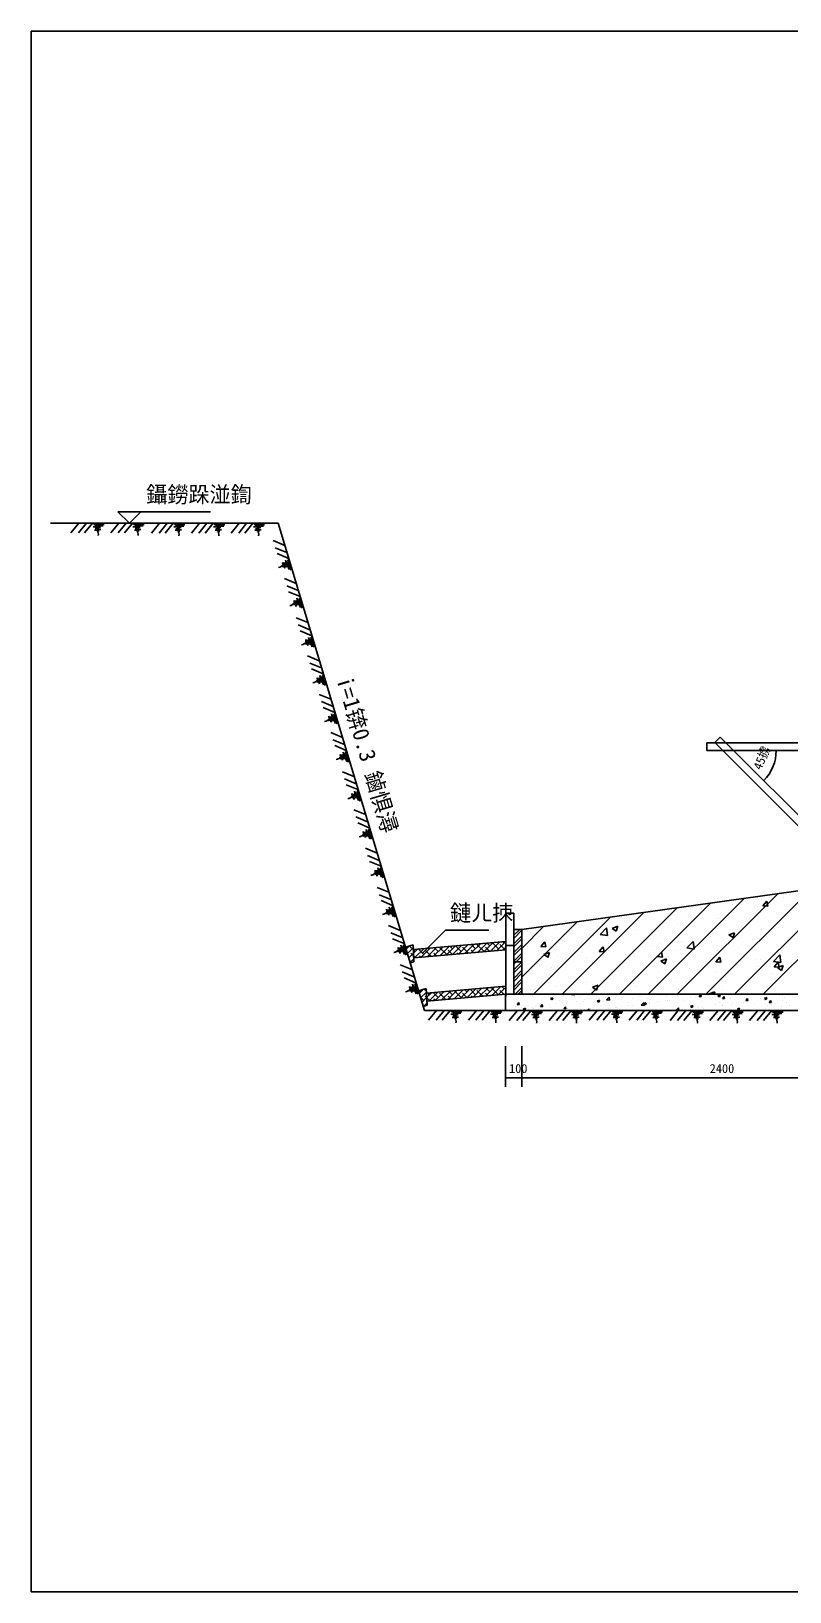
# Model space of a CAD drawing. Header units: metres. Extents: x 0 to 440, y 0 to 311.
# Drawn here: x 0 to 151.2, y 0 to 311.2 of the extents above; entities that cross this region are included whole.
import ezdxf

# ---------------------------------------------------------------- set-up
doc = ezdxf.new("R2010")
doc.units = ezdxf.units.M
doc.layers.add(' ', color=7, linetype='Continuous')

msp = doc.modelspace()

# ---------------------------------------------------------------- linework, layer by layer
at = {"layer": ' '}
for p, q in [((17.29, 215.4), (35.76, 215.4)), ((17.29, 215.4), (19.58, 213.11)), ((21.88, 215.4), (19.58, 213.11)), ((3.85, 213.11), (49.21, 213.11)), ((78.37, 115.91), (49.21, 213.11)), ((134.68, 169.3), (294.21, 169.3)), ((134.68, 169.3), (134.68, 167.75)), ((137.35, 170.45), (136.26, 169.35)), ((163.78, 141.83), (136.26, 169.35)), ((164.29, 143.51), (137.35, 170.45)), ((134.68, 167.75), (294.21, 167.75)), ((145.91, 119.15), (175.57, 148.8)), ((97.81, 132.11), (167.47, 141.83)), ((134.46, 119.15), (155.46, 140.15)), ((140.19, 119.15), (162.12, 141.08)), ((117.27, 119.15), (135.49, 137.37)), ((123, 119.15), (142.15, 138.3)), ((128.73, 119.15), (148.81, 139.22)), ((139.7, 137.06), (139.7, 137.06)), ((145.84, 136.82), (146.62, 137.75)), ((146.81, 136.73), (146.62, 137.75)), ((149.93, 138.4), (149.93, 138.4)), ((94.63, 119.15), (94.63, 135.35)), ((94.63, 135.35), (96.19, 135.35)), ((96.19, 119.15), (96.19, 135.35)), ((100.09, 119.15), (115.52, 134.58)), ((105.82, 119.15), (122.18, 135.51)), ((111.55, 119.15), (128.84, 136.44)), ((119.27, 134.37), (119.27, 134.37)), ((123.41, 135.42), (123.41, 135.42)), ((129.5, 135.72), (129.5, 135.72)), ((133.56, 136.25), (133.56, 136.25)), ((135.48, 136.85), (135.48, 136.85)), ((136.94, 134.25), (136.94, 134.25)), ((144.13, 136.49), (144.13, 136.49)), ((145.35, 135.46), (145.35, 135.46)), ((145.84, 136.82), (146.81, 136.73)), ((77.99, 127.36), (82.57, 131.94)), ((82.57, 131.94), (91.23, 131.94)), ((96.19, 119.15), (96.19, 132.11)), ((96.19, 132.11), (97.81, 132.11)), ((96.19, 132.03), (96.26, 132.11)), ((96.19, 130.92), (97.37, 132.11)), ((96.19, 130.31), (97.81, 131.93)), ((96.19, 129.2), (97.81, 130.82)), ((97.81, 122.59), (108.87, 133.65)), ((97.81, 128.32), (102.21, 132.72)), ((97.81, 119.15), (97.81, 132.11)), ((98.85, 131.68), (98.85, 131.68)), ((104.51, 132.18), (104.51, 132.18)), ((109.08, 133.03), (109.08, 133.03)), ((112.02, 130.86), (112.02, 130.86)), ((113.14, 133.56), (113.14, 133.56)), ((113.4, 131.07), (114.66, 132.39)), ((113.4, 131.07), (114.84, 130.85)), ((113.96, 133.8), (113.96, 133.8)), ((114.84, 130.85), (114.66, 132.39)), ((115.8, 132.29), (116.93, 132.73)), ((115.8, 132.29), (116.6, 131.75)), ((116.6, 131.75), (116.93, 132.73)), ((120.44, 132.07), (120.44, 132.07)), ((128.76, 133.21), (128.76, 133.21)), ((139.04, 131.37), (139.04, 131.37)), ((139.08, 131), (140.22, 131.43)), ((139.08, 131), (139.89, 130.45)), ((139.89, 130.45), (140.21, 131.43)), ((145.66, 132.02), (145.66, 132.02)), ((148.49, 133), (148.49, 133)), ((149.72, 132.55), (149.72, 132.55)), ((74.58, 128.53), (76.13, 129)), ((74.82, 128.24), (74.6, 128.45)), ((74.7, 128.12), (75.34, 128.76)), ((74.97, 127.24), (76.16, 128.43)), ((76.18, 128.03), (75.42, 128.78)), ((76.13, 129), (76.29, 125.66)), ((94.63, 129.68), (76.17, 128.07)), ((76.54, 127.67), (76.18, 128.03)), ((76.21, 127.34), (77.01, 128.14)), ((94.63, 128.05), (76.25, 126.45)), ((76.48, 126.47), (78.26, 128.25)), ((78.25, 127.09), (77.19, 128.16)), ((77.74, 126.58), (79.52, 128.36)), ((79.74, 126.75), (78.54, 127.95)), ((78.99, 126.69), (80.77, 128.47)), ((79.4, 128.24), (79.3, 128.34)), ((80.25, 126.8), (82.03, 128.58)), ((81.12, 127.67), (80.35, 128.43)), ((82.84, 127.09), (81.41, 128.52)), ((81.5, 126.91), (83.29, 128.69)), ((82.76, 127.02), (84.54, 128.8)), ((83.95, 127.12), (83.12, 127.95)), ((83.98, 128.24), (83.51, 128.71)), ((84.01, 127.13), (85.8, 128.91)), ((85.7, 127.67), (84.57, 128.8)), ((85.27, 127.24), (87.05, 129.02)), ((87.11, 127.4), (85.99, 128.53)), ((86.52, 127.35), (88.31, 129.13)), ((86.85, 128.81), (86.67, 128.98)), ((88.17, 127.49), (87.7, 127.95)), ((88.56, 128.24), (87.73, 129.08)), ((87.78, 127.46), (89.56, 129.24)), ((90.27, 127.67), (88.85, 129.1)), ((89.04, 127.57), (90.82, 129.35)), ((90.29, 127.68), (92.07, 129.46)), ((91.33, 127.77), (90.57, 128.53)), ((91.43, 128.81), (90.89, 129.35)), ((91.55, 127.78), (93.33, 129.57)), ((93.15, 128.24), (91.94, 129.45)), ((92.38, 127.86), (92.29, 127.95)), ((92.8, 127.89), (94.58, 129.68)), ((94.49, 128.04), (93.43, 129.1)), ((94.29, 129.38), (94.05, 129.63)), ((94.06, 128), (94.63, 128.58)), ((94.63, 128.87), (96.19, 128.87)), ((96.19, 128.6), (97.81, 130.22)), ((96.19, 127.48), (97.81, 129.1)), ((96.19, 126.88), (97.81, 128.5)), ((101.15, 127.86), (101.15, 127.86)), ((101.61, 128.7), (102.39, 129.63)), ((101.61, 128.7), (102.58, 128.61)), ((102.58, 128.61), (102.39, 129.63)), ((103.84, 129.82), (103.84, 129.82)), ((106.38, 129.67), (106.38, 129.67)), ((113.23, 127.68), (114.01, 128.61)), ((113.23, 127.68), (114.2, 127.6)), ((114.2, 127.6), (114.01, 128.61)), ((115.01, 127.98), (115.01, 127.98)), ((115.03, 129.3), (115.03, 129.3)), ((120.15, 128.13), (120.15, 128.13)), ((123.68, 128.94), (123.68, 128.94)), ((125.24, 129.33), (125.24, 129.33)), ((128.56, 127.82), (128.56, 127.82)), ((129.3, 129.86), (129.3, 129.86)), ((129.59, 129.75), (129.59, 129.75)), ((130.69, 128.39), (131.95, 129.71)), ((130.69, 128.39), (132.13, 128.17)), ((132.13, 128.17), (131.95, 129.71)), ((132.32, 128.57), (132.32, 128.57)), ((135.43, 130.67), (135.43, 130.67)), ((136.74, 128.86), (136.74, 128.86)), ((140.97, 128.21), (140.97, 128.21)), ((145.16, 130.07), (145.16, 130.07)), ((149.62, 127.84), (149.62, 127.84)), ((75.39, 126.52), (75.09, 126.82)), ((75.23, 126.36), (76.21, 127.34)), ((75.49, 125.48), (76.26, 126.24)), ((75.51, 125.43), (76.29, 125.66)), ((76.23, 126.83), (75.68, 127.38)), ((76.58, 126.48), (76.23, 126.83)), ((76.26, 125.65), (76.25, 125.66)), ((77.63, 126.57), (77.39, 126.81)), ((80.79, 126.84), (80.26, 127.38)), ((85.01, 127.21), (84.84, 127.38)), ((96.19, 125.77), (97.81, 127.39)), ((96.19, 125.63), (97.81, 125.63)), ((96.19, 125.63), (97.81, 125.63)), ((96.19, 125.16), (96.66, 125.63)), ((96.19, 124.05), (97.77, 125.63)), ((96.19, 123.44), (97.81, 125.06)), ((96.66, 125.63), (97.81, 126.78)), ((97.77, 125.63), (97.81, 125.67)), ((101.25, 124.89), (101.25, 124.89)), ((102.19, 127.07), (103.32, 127.5)), ((102.19, 127.07), (102.99, 126.53)), ((102.99, 126.52), (103.32, 127.5)), ((104.82, 126.64), (104.82, 126.64)), ((108.88, 127.17), (108.88, 127.17)), ((109.8, 127.49), (109.8, 127.49)), ((110.7, 126.51), (110.7, 126.51)), ((111.83, 125.46), (111.83, 125.46)), ((118.44, 127.13), (118.44, 127.13)), ((120.24, 126.68), (120.24, 126.68)), ((124.85, 126.66), (125.63, 127.59)), ((124.85, 126.66), (125.82, 126.58)), ((125.47, 125.77), (126.6, 126.21)), ((125.47, 125.77), (126.27, 125.23)), ((125.82, 126.58), (125.63, 127.59)), ((126.27, 125.23), (126.6, 126.21)), ((127.09, 126.76), (127.09, 126.76)), ((135.74, 126.4), (135.74, 126.4)), ((136.47, 125.65), (137.25, 126.58)), ((136.47, 125.65), (137.44, 125.56)), ((137.44, 125.56), (137.25, 126.58)), ((141.4, 125.63), (141.4, 125.63)), ((144.39, 126.03), (144.39, 126.03)), ((144.96, 124.68), (144.96, 124.68)), ((145.46, 126.16), (145.46, 126.16)), ((147.97, 125.71), (149.24, 127.02)), ((147.97, 125.71), (149.42, 125.49)), ((148.09, 124.63), (148.87, 125.56)), ((148.09, 124.63), (149.06, 124.55)), ((148.75, 124.47), (149.88, 124.91)), ((149.06, 124.55), (148.87, 125.56)), ((149.42, 125.49), (149.24, 127.02)), ((149.56, 123.93), (149.88, 124.91)), ((96.19, 122.33), (97.81, 123.95)), ((96.19, 121.72), (97.81, 123.34)), ((96.19, 120.61), (97.81, 122.23)), ((96.19, 120), (97.81, 121.62)), ((103.16, 121.43), (103.16, 121.43)), ((103.64, 124.43), (103.64, 124.43)), ((110.75, 121.59), (110.75, 121.59)), ((120.98, 122.94), (120.98, 122.94)), ((125.04, 123.47), (125.04, 123.47)), ((128.36, 122.43), (128.36, 122.43)), ((131.17, 124.28), (131.17, 124.28)), ((136.54, 123.46), (136.54, 123.46)), ((138.37, 121.71), (138.37, 121.71)), ((147.82, 123.33), (147.82, 123.33)), ((148.75, 124.47), (149.56, 123.93)), ((77.19, 119.83), (78.74, 120.29)), ((77.34, 119.31), (78.15, 120.12)), ((77.68, 119.65), (77.43, 119.9)), ((78.25, 117.93), (77.55, 118.64)), ((77.61, 118.43), (78.77, 119.59)), ((77.87, 117.55), (78.82, 118.5)), ((78.77, 119.71), (78.31, 120.16)), ((78.82, 118.5), (78.54, 118.79)), ((78.74, 120.29), (78.9, 116.96)), ((94.63, 120.78), (78.78, 119.39)), ((78.82, 118.5), (79.81, 119.48)), ((79.5, 117.83), (78.82, 118.5)), ((94.63, 119.15), (78.86, 117.77)), ((79.4, 119.07), (79.06, 119.42)), ((79.28, 117.81), (81.06, 119.59)), ((81.12, 118.5), (80.11, 119.51)), ((80.54, 117.92), (82.32, 119.7)), ((82.66, 118.11), (81.4, 119.36)), ((81.79, 118.03), (83.57, 119.81)), ((82.26, 119.65), (82.22, 119.69)), ((83.05, 118.14), (84.83, 119.92)), ((83.71, 118.2), (83.12, 118.79)), ((83.98, 119.07), (83.27, 119.79)), ((84.3, 118.25), (86.08, 120.03)), ((85.7, 118.5), (84.32, 119.88)), ((85.56, 118.36), (87.34, 120.14)), ((86.87, 118.47), (85.99, 119.36)), ((86.85, 119.65), (86.43, 120.06)), ((86.81, 118.47), (88.6, 120.25)), ((88.56, 119.07), (87.48, 120.15)), ((87.93, 118.57), (87.7, 118.79)), ((88.07, 118.58), (89.85, 120.36)), ((90.03, 118.75), (88.85, 119.93)), ((89.32, 118.69), (91.11, 120.47)), ((89.71, 120.22), (89.59, 120.34)), ((91.09, 118.84), (90.57, 119.36)), ((90.58, 118.8), (92.36, 120.58)), ((91.43, 119.65), (90.64, 120.43)), ((93.15, 119.07), (91.71, 120.51)), ((91.83, 118.91), (93.62, 120.69)), ((93.09, 119.02), (94.63, 120.56)), ((94.25, 119.12), (93.43, 119.93)), ((94.29, 120.22), (93.8, 120.71)), ((94.34, 119.13), (94.63, 119.41)), ((94.57, 119.15), (334.33, 119.15)), ((94.57, 115.91), (94.57, 119.15)), ((94.57, 118.96), (94.65, 119)), ((94.57, 118.75), (94.65, 119)), ((95.59, 118.43), (95.59, 118.43)), ((96.44, 119.15), (97.81, 120.51)), ((97.05, 119.15), (97.81, 119.91)), ((98.05, 118.75), (98.05, 118.75)), ((99.95, 118.67), (99.95, 118.67)), ((100.12, 118.58), (100.12, 118.58)), ((100.56, 120.25), (100.56, 120.25)), ((102.63, 119.04), (102.63, 119.04)), ((103.45, 119.03), (103.45, 119.03)), ((103.51, 118.3), (103.96, 118.48)), ((103.51, 118.3), (103.83, 118.09)), ((103.83, 118.08), (103.96, 118.48)), ((104.61, 120.78), (104.61, 120.78)), ((106.09, 118.89), (106.09, 118.89)), ((107.77, 119.12), (107.79, 119.15)), ((107.77, 119.12), (108.34, 119.03)), ((108.34, 119.03), (108.33, 119.15)), ((109.06, 118.55), (109.06, 118.55)), ((109.55, 118.75), (109.55, 118.75)), ((111.63, 120.07), (111.63, 120.07)), ((111.8, 121.07), (111.8, 121.07)), ((111.86, 120.55), (112.99, 120.98)), ((111.86, 120.55), (112.66, 120)), ((112.66, 120), (112.99, 120.98)), ((112.68, 118.35), (112.68, 118.35)), ((113.01, 118.6), (113.01, 118.6)), ((114.68, 118.05), (115.19, 118.58)), ((115.26, 117.96), (115.19, 118.58)), ((116.46, 118.45), (116.46, 118.45)), ((116.61, 118.65), (116.61, 118.65)), ((116.77, 118.89), (116.77, 118.89)), ((118.39, 119.1), (118.39, 119.1)), ((119.92, 118.31), (119.92, 118.31)), ((119.97, 119.13), (119.97, 119.13)), ((120.04, 121.29), (120.04, 121.29)), ((120.45, 120.7), (120.45, 120.7)), ((122.02, 119.03), (122.02, 119.03)), ((125.48, 118.89), (125.48, 118.89)), ((126.65, 118.88), (126.65, 118.88)), ((127.88, 119.15), (127.9, 119.14)), ((127.9, 119.14), (127.9, 119.15)), ((128.54, 119.15), (128.91, 119.12)), ((128.91, 119.12), (128.9, 119.15)), ((128.93, 120.09), (128.93, 120.09)), ((128.93, 118.74), (128.93, 118.74)), ((129.1, 120.34), (129.1, 120.34)), ((129.86, 118.33), (129.86, 118.33)), ((131.41, 118.48), (131.41, 118.48)), ((132.39, 118.59), (132.39, 118.59)), ((133.03, 118.69), (133.03, 118.69)), ((133.17, 118.74), (133.48, 119.12)), ((133.17, 118.74), (133.56, 118.71)), ((133.19, 118.79), (133.19, 118.79)), ((133.56, 118.71), (133.48, 119.11)), ((135.14, 119.25), (136.27, 119.68)), ((135.14, 119.25), (135.29, 119.15)), ((135.48, 119.02), (135.48, 119.02)), ((135.85, 118.45), (135.85, 118.45)), ((136.09, 119.15), (136.27, 119.68)), ((136.89, 118.84), (137.34, 119.01)), ((136.89, 118.84), (137.21, 118.62)), ((137.14, 119.24), (137.14, 119.24)), ((137.21, 118.62), (137.34, 119.01)), ((137.75, 119.97), (137.75, 119.97)), ((137.82, 118.34), (138.13, 118.71)), ((137.82, 118.34), (138.2, 118.3)), ((138.2, 118.3), (138.13, 118.71)), ((139.31, 118.3), (139.31, 118.3)), ((141.2, 119.77), (141.2, 119.77)), ((142.46, 117.93), (142.78, 118.3)), ((142.85, 117.9), (142.78, 118.3)), ((144.76, 119.28), (144.76, 119.28)), ((146.2, 118.32), (146.66, 118.49)), ((146.2, 118.32), (146.52, 118.1)), ((146.35, 118.4), (146.35, 118.4)), ((146.4, 119.61), (146.4, 119.61)), ((146.52, 118.1), (146.66, 118.49)), ((147.33, 120.58), (147.33, 120.58)), ((147.66, 118.29), (147.66, 118.29)), ((149.06, 118.9), (149.06, 118.9)), ((149.71, 118.89), (149.71, 118.89)), ((150.11, 118.61), (150.11, 118.61)), ((78.27, 116.77), (78.04, 117)), ((78.12, 116.72), (78.9, 116.96)), ((78.23, 116.76), (78.88, 117.41)), ((350.53, 115.91), (78.37, 115.91)), ((80.55, 117.92), (80.26, 118.22)), ((94.57, 115.91), (334.33, 115.91)), ((96.17, 118.03), (96.17, 118.03)), ((96.34, 116.2), (96.34, 116.2)), ((96.51, 116.76), (96.51, 116.76)), ((96.68, 115.93), (96.68, 115.93)), ((96.76, 118.09), (96.76, 118.09)), ((96.89, 117.12), (97.2, 117.49)), ((96.89, 117.12), (97.27, 117.09)), ((97.27, 117.09), (97.2, 117.49)), ((97.73, 116.6), (97.73, 116.6)), ((98.06, 116.21), (98.52, 116.39)), ((98.06, 116.21), (98.38, 116)), ((98.38, 115.99), (98.52, 116.39)), ((99.97, 116.61), (99.97, 116.61)), ((100.04, 116.42), (100.04, 116.42)), ((100.43, 116.74), (100.43, 116.74)), ((101.5, 117.25), (101.5, 117.25)), ((101.53, 116.71), (101.85, 117.09)), ((101.53, 116.71), (101.92, 116.68)), ((101.92, 116.68), (101.85, 117.09)), ((102.06, 116.95), (102.06, 116.95)), ((103.37, 116.88), (103.37, 116.88)), ((103.43, 116.47), (103.43, 116.47)), ((104.51, 117.27), (104.51, 117.27)), ((105.28, 117.9), (105.28, 117.9)), ((106.18, 116.31), (106.49, 116.68)), ((106.18, 116.31), (106.57, 116.27)), ((106.57, 116.27), (106.49, 116.68)), ((106.64, 117.29), (106.64, 117.29)), ((106.89, 116.32), (106.89, 116.32)), ((108.6, 117.81), (108.6, 117.81)), ((110.01, 117.78), (110.01, 117.78)), ((110.23, 118.02), (110.23, 118.02)), ((110.35, 116.18), (110.35, 116.18)), ((110.83, 115.91), (111.14, 116.27)), ((111.21, 115.91), (111.14, 116.27)), ((111.54, 116.28), (111.54, 116.28)), ((112.82, 117.78), (113.27, 117.96)), ((112.82, 117.78), (113.14, 117.57)), ((113.14, 117.57), (113.27, 117.96)), ((113.26, 116.08), (113.26, 116.08)), ((113.33, 118.23), (113.33, 118.23)), ((113.81, 116.03), (113.81, 116.03)), ((114.68, 118.05), (115.26, 117.96)), ((115.07, 116.33), (115.07, 116.33)), ((115.32, 116.93), (115.32, 116.93)), ((116.53, 116.49), (116.53, 116.49)), ((116.69, 116.54), (116.69, 116.54)), ((119.1, 117.58), (119.1, 117.58)), ((119.14, 116.87), (119.14, 116.87)), ((119.89, 116.98), (119.89, 116.98)), ((121.6, 116.98), (122.1, 117.5)), ((121.6, 116.98), (122.18, 116.89)), ((122.18, 116.89), (122.1, 117.5)), ((122.13, 117.26), (122.59, 117.44)), ((122.13, 117.26), (122.45, 117.05)), ((122.45, 117.05), (122.59, 117.44)), ((122.88, 118.23), (122.88, 118.23)), ((123.22, 117.43), (123.22, 117.43)), ((123.24, 117.41), (123.24, 117.41)), ((123.38, 118.16), (123.38, 118.16)), ((124.86, 117.62), (124.86, 117.62)), ((126.5, 117.85), (126.5, 117.85)), ((126.84, 118.01), (126.84, 118.01)), ((127.31, 117.94), (127.31, 117.94)), ((128.52, 115.91), (129.02, 116.43)), ((129.08, 115.91), (129.02, 116.43)), ((129.7, 115.93), (129.7, 115.93)), ((129.78, 116.18), (129.78, 116.18)), ((130.3, 117.87), (130.3, 117.87)), ((131.32, 116.14), (131.32, 116.14)), ((131.44, 116.75), (131.9, 116.92)), ((131.44, 116.75), (131.77, 116.53)), ((131.77, 116.53), (131.9, 116.92)), ((133.11, 116.63), (133.11, 116.63)), ((133.76, 117.72), (133.76, 117.72)), ((133.78, 116.46), (133.78, 116.46)), ((133.94, 116.31), (133.94, 116.31)), ((136.38, 117.05), (136.38, 117.05)), ((137.22, 117.58), (137.22, 117.58)), ((137.72, 116.96), (137.72, 116.96)), ((137.87, 117), (137.87, 117)), ((139.49, 117.21), (139.49, 117.21)), ((139.75, 117.53), (139.75, 117.53)), ((140.68, 117.43), (140.68, 117.43)), ((140.76, 116.23), (141.21, 116.4)), ((140.76, 116.23), (141.08, 116.01)), ((141.08, 116.01), (141.21, 116.4)), ((141.5, 117.6), (141.5, 117.6)), ((141.95, 117.54), (141.95, 117.54)), ((142.46, 117.93), (142.85, 117.9)), ((142.77, 118.15), (142.77, 118.15)), ((143.06, 116.18), (143.06, 116.18)), ((143.07, 117.99), (143.07, 117.99)), ((144.14, 117.28), (144.14, 117.28)), ((145.28, 118.25), (145.28, 118.25)), ((146.04, 118.08), (146.04, 118.08)), ((146.23, 118.01), (146.23, 118.01)), ((146.27, 116.25), (146.27, 116.25)), ((146.83, 116.83), (146.83, 116.83)), ((147.11, 117.52), (147.42, 117.9)), ((147.11, 117.52), (147.5, 117.49)), ((147.5, 117.49), (147.42, 117.89)), ((147.6, 117.14), (147.6, 117.14)), ((148.41, 116.06), (148.41, 116.06)), ((149.63, 116.73), (149.63, 116.73)), ((149.69, 117.86), (149.69, 117.86)), ((150.61, 117.48), (150.61, 117.48)), ((151.06, 116.99), (151.06, 116.99))]:
    msp.add_line(p, q, dxfattribs=at)
for p, q in [((440.15, 311.22), (0, 311.22)), ((0, 311.22), (0, 0)), ((9.49, 213.11), (7.91, 211.17)), ((10.99, 213.11), (9.4, 211.17)), ((12.23, 213.11), (10.64, 211.17)), ((12.16, 213.05), (14.52, 213.01)), ((14.35, 212.57), (12.34, 212.39)), ((12.34, 212.39), (13.78, 212.26)), ((14.52, 213.01), (12.47, 212.85)), ((12.47, 212.85), (14.56, 212.83)), ((13.89, 211.82), (12.63, 211.74)), ((12.63, 211.74), (13.56, 211.58)), ((14.56, 212.83), (12.71, 212.63)), ((12.71, 212.63), (14.35, 212.57)), ((13.78, 212.26), (12.75, 212.04)), ((12.75, 212.04), (13.89, 211.82)), ((17.43, 213.11), (15.84, 211.17)), ((18.93, 213.11), (17.34, 211.17)), ((20.16, 213.11), (18.57, 211.17)), ((20.1, 213.05), (22.45, 213.01)), ((22.29, 212.57), (20.28, 212.39)), ((20.28, 212.39), (21.72, 212.26)), ((22.45, 213.01), (20.4, 212.85)), ((20.4, 212.85), (22.49, 212.83)), ((21.82, 211.82), (20.56, 211.74)), ((20.56, 211.74), (21.5, 211.58)), ((22.49, 212.83), (20.64, 212.63)), ((20.64, 212.63), (22.29, 212.57)), ((21.72, 212.26), (20.69, 212.04)), ((20.69, 212.04), (21.82, 211.82)), ((25.57, 213.08), (23.99, 211.14)), ((27.07, 213.08), (25.49, 211.14)), ((28.31, 213.08), (26.72, 211.14)), ((28.24, 213.02), (30.6, 212.98)), ((30.43, 212.54), (28.43, 212.35)), ((28.43, 212.35), (29.87, 212.23)), ((30.6, 212.98), (28.55, 212.82)), ((28.55, 212.82), (30.64, 212.8)), ((29.97, 211.79), (28.71, 211.71)), ((28.71, 211.71), (29.64, 211.54)), ((30.64, 212.8), (28.79, 212.6)), ((28.79, 212.6), (30.43, 212.54)), ((29.87, 212.23), (28.83, 212.01)), ((28.83, 212.01), (29.97, 211.79)), ((33.51, 213.08), (31.92, 211.14)), ((35.01, 213.08), (33.42, 211.14)), ((36.24, 213.08), (34.65, 211.14)), ((36.18, 213.02), (38.53, 212.98)), ((38.37, 212.54), (36.36, 212.35)), ((36.36, 212.35), (37.8, 212.23)), ((38.53, 212.98), (36.48, 212.82)), ((36.48, 212.82), (38.57, 212.8)), ((37.9, 211.79), (36.64, 211.71)), ((36.64, 211.71), (37.58, 211.54)), ((38.57, 212.8), (36.73, 212.6)), ((36.73, 212.6), (38.37, 212.54)), ((37.8, 212.23), (36.77, 212.01)), ((36.77, 212.01), (37.9, 211.79)), ((41.44, 213.08), (39.86, 211.14)), ((42.94, 213.08), (41.36, 211.14)), ((44.18, 213.08), (42.59, 211.14)), ((44.11, 213.02), (46.47, 212.98)), ((46.3, 212.54), (44.3, 212.35)), ((44.3, 212.35), (45.74, 212.23)), ((46.47, 212.98), (44.42, 212.82)), ((44.42, 212.82), (46.51, 212.8)), ((45.84, 211.79), (44.58, 211.71)), ((44.58, 211.71), (45.51, 211.54)), ((46.51, 212.8), (44.66, 212.6)), ((44.66, 212.6), (46.3, 212.54)), ((45.74, 212.23), (44.7, 212.01)), ((44.7, 212.01), (45.84, 211.79)), ((13.56, 211.58), (13.14, 211.49)), ((13.14, 211.49), (13.42, 211.33)), ((13.42, 211.33), (13.34, 211.25)), ((13.34, 211.25), (13.34, 211.19)), ((13.34, 211.19), (13.4, 210.93)), ((13.4, 210.93), (13.36, 210.64)), ((21.5, 211.58), (21.07, 211.49)), ((21.07, 211.49), (21.35, 211.33)), ((21.35, 211.33), (21.27, 211.25)), ((21.27, 211.25), (21.27, 211.19)), ((21.27, 211.19), (21.33, 210.93)), ((21.33, 210.93), (21.29, 210.64)), ((29.64, 211.54), (29.22, 211.46)), ((29.22, 211.46), (29.5, 211.3)), ((29.5, 211.3), (29.42, 211.22)), ((29.42, 211.22), (29.42, 211.16)), ((29.42, 211.16), (29.48, 210.89)), ((29.48, 210.89), (29.44, 210.61)), ((37.58, 211.54), (37.15, 211.46)), ((37.15, 211.46), (37.44, 211.3)), ((37.44, 211.3), (37.35, 211.22)), ((37.35, 211.22), (37.35, 211.16)), ((37.35, 211.16), (37.42, 210.89)), ((37.42, 210.89), (37.38, 210.61)), ((45.51, 211.54), (45.09, 211.46)), ((45.09, 211.46), (45.37, 211.3)), ((45.37, 211.3), (45.29, 211.22)), ((45.29, 211.22), (45.29, 211.16)), ((45.29, 211.16), (45.35, 210.89)), ((45.35, 210.89), (45.31, 210.61)), ((50.53, 208.69), (48.22, 209.66)), ((50.96, 207.26), (48.65, 208.22)), ((51.32, 206.08), (49, 207.04)), ((51.41, 203.88), (50.66, 205.76)), ((50.66, 205.76), (50.96, 204.34)), ((51, 205.48), (51.41, 203.88)), ((51.72, 203.77), (51, 205.48)), ((51.14, 205.77), (51.72, 203.77)), ((51.88, 203.86), (51.14, 205.77)), ((51.25, 206.12), (51.88, 203.86)), ((49.56, 204.33), (49.28, 204.28)), ((49.8, 204.46), (49.56, 204.33)), ((49.86, 204.48), (49.8, 204.46)), ((49.96, 204.42), (49.86, 204.48)), ((50.03, 204.74), (49.96, 204.42)), ((50.23, 204.36), (50.03, 204.74)), ((50.12, 205.3), (50.23, 204.36)), ((50.56, 204.12), (50.12, 205.3)), ((50.96, 204.34), (50.44, 205.27)), ((50.44, 205.27), (50.56, 204.12)), ((52.81, 201.09), (50.5, 202.06)), ((53.24, 199.66), (50.93, 200.62)), ((53.6, 198.48), (51.28, 199.44)), ((51.84, 196.72), (51.56, 196.68)), ((52.08, 196.86), (51.84, 196.72)), ((52.14, 196.88), (52.08, 196.86)), ((52.24, 196.82), (52.14, 196.88)), ((52.31, 197.14), (52.24, 196.82)), ((52.51, 196.76), (52.31, 197.14)), ((52.4, 197.7), (52.51, 196.76)), ((52.84, 196.51), (52.4, 197.7)), ((53.24, 196.74), (52.72, 197.67)), ((52.72, 197.67), (52.84, 196.51)), ((53.69, 196.28), (52.94, 198.15)), ((52.94, 198.15), (53.24, 196.74)), ((54, 196.16), (53.28, 197.88)), ((53.28, 197.88), (53.69, 196.28)), ((54.16, 196.26), (53.42, 198.17)), ((53.42, 198.17), (54, 196.16)), ((53.53, 198.52), (54.16, 196.26)), ((55.12, 193.28), (52.81, 194.25)), ((55.55, 191.85), (53.24, 192.81)), ((55.91, 190.66), (53.59, 191.63)), ((55.15, 188.7), (54.71, 189.88)), ((54.71, 189.88), (54.82, 188.94)), ((55.55, 188.93), (55.03, 189.86)), ((55.03, 189.86), (55.15, 188.7)), ((56, 188.47), (55.25, 190.34)), ((55.25, 190.34), (55.55, 188.93)), ((56.31, 188.35), (55.59, 190.06)), ((55.59, 190.06), (56, 188.47)), ((55.73, 190.36), (56.31, 188.35)), ((56.47, 188.44), (55.73, 190.36)), ((55.84, 190.71), (56.47, 188.44)), ((54.15, 188.91), (53.87, 188.87)), ((54.39, 189.05), (54.15, 188.91)), ((54.45, 189.06), (54.39, 189.05)), ((54.55, 189.01), (54.45, 189.06)), ((54.62, 189.33), (54.55, 189.01)), ((54.82, 188.94), (54.62, 189.33)), ((57.4, 185.68), (55.09, 186.64)), ((57.83, 184.25), (55.52, 185.21)), ((58.19, 183.06), (55.87, 184.03)), ((56.43, 181.31), (56.15, 181.27)), ((56.67, 181.45), (56.43, 181.31)), ((56.73, 181.46), (56.67, 181.45)), ((56.83, 181.41), (56.73, 181.46)), ((56.9, 181.73), (56.83, 181.41)), ((57.1, 181.34), (56.9, 181.73)), ((57.43, 181.1), (56.99, 182.28)), ((56.99, 182.28), (57.1, 181.34)), ((57.83, 181.33), (57.31, 182.26)), ((57.31, 182.26), (57.43, 181.1)), ((57.53, 182.74), (57.83, 181.33)), ((58.28, 180.87), (57.53, 182.74)), ((58.59, 180.75), (57.87, 182.46)), ((57.87, 182.46), (58.28, 180.87)), ((58.75, 180.84), (58.01, 182.76)), ((58.01, 182.76), (58.59, 180.75)), ((58.12, 183.11), (58.75, 180.84)), ((59.74, 178), (57.42, 178.97)), ((60.17, 176.57), (57.86, 177.53)), ((60.52, 175.38), (58.21, 176.35)), ((59.33, 174.6), (59.44, 173.66)), ((59.76, 173.42), (59.33, 174.6)), ((60.16, 173.65), (59.65, 174.58)), ((59.65, 174.58), (59.76, 173.42)), ((60.62, 173.19), (59.87, 175.06)), ((59.87, 175.06), (60.16, 173.65)), ((60.93, 173.07), (60.2, 174.78)), ((60.2, 174.78), (60.62, 173.19)), ((60.35, 175.08), (60.93, 173.07)), ((61.09, 173.16), (60.35, 175.08)), ((60.45, 175.43), (61.09, 173.16)), ((58.77, 173.63), (58.49, 173.59)), ((59.01, 173.77), (58.77, 173.63)), ((59.06, 173.78), (59.01, 173.77)), ((59.16, 173.73), (59.06, 173.78)), ((59.24, 174.05), (59.16, 173.73)), ((59.44, 173.66), (59.24, 174.05)), ((62.02, 170.4), (59.71, 171.36)), ((62.45, 168.97), (60.14, 169.93)), ((62.8, 167.78), (60.49, 168.75)), ((61.05, 166.03), (60.77, 165.99)), ((61.29, 166.17), (61.05, 166.03)), ((61.34, 166.18), (61.29, 166.17)), ((61.44, 166.13), (61.34, 166.18)), ((61.52, 166.45), (61.44, 166.13)), ((61.72, 166.06), (61.52, 166.45)), ((61.61, 167), (61.72, 166.06)), ((62.05, 165.82), (61.61, 167)), ((62.44, 166.05), (61.93, 166.97)), ((61.93, 166.97), (62.05, 165.82)), ((62.15, 167.46), (62.44, 166.05)), ((62.9, 165.59), (62.15, 167.46)), ((62.48, 167.18), (62.9, 165.59)), ((63.21, 165.47), (62.48, 167.18)), ((62.63, 167.48), (63.21, 165.47)), ((63.37, 165.56), (62.63, 167.48)), ((62.73, 167.83), (63.37, 165.56)), ((64.33, 162.59), (62.02, 163.55)), ((64.76, 161.15), (62.45, 162.12)), ((65.11, 159.97), (62.8, 160.93)), ((64.36, 158.01), (63.92, 159.19)), ((63.92, 159.19), (64.03, 158.25)), ((64.75, 158.24), (64.24, 159.16)), ((64.24, 159.16), (64.36, 158.01)), ((65.21, 157.78), (64.46, 159.65)), ((64.46, 159.65), (64.75, 158.24)), ((65.52, 157.66), (64.79, 159.37)), ((64.79, 159.37), (65.21, 157.78)), ((65.68, 157.75), (64.94, 159.67)), ((64.94, 159.67), (65.52, 157.66)), ((65.04, 160.02), (65.68, 157.75)), ((63.36, 158.22), (63.08, 158.18)), ((63.6, 158.35), (63.36, 158.22)), ((63.65, 158.37), (63.6, 158.35)), ((63.76, 158.32), (63.65, 158.37)), ((63.83, 158.64), (63.76, 158.32)), ((64.03, 158.25), (63.83, 158.64)), ((66.61, 154.99), (64.3, 155.95)), ((67.04, 153.55), (64.73, 154.52)), ((67.39, 152.37), (65.08, 153.33)), ((65.64, 150.62), (65.36, 150.58)), ((65.88, 150.75), (65.64, 150.62)), ((65.93, 150.77), (65.88, 150.75)), ((66.04, 150.72), (65.93, 150.77)), ((66.11, 151.04), (66.04, 150.72)), ((66.31, 150.65), (66.11, 151.04)), ((66.64, 150.41), (66.2, 151.59)), ((66.2, 151.59), (66.31, 150.65)), ((66.52, 151.56), (66.64, 150.41)), ((67.03, 150.64), (66.52, 151.56)), ((67.49, 150.18), (66.74, 152.05)), ((66.74, 152.05), (67.03, 150.64)), ((67.07, 151.77), (67.49, 150.18)), ((67.8, 150.06), (67.07, 151.77)), ((67.22, 152.07), (67.8, 150.06)), ((67.96, 150.15), (67.22, 152.07)), ((67.32, 152.42), (67.96, 150.15)), ((68.95, 147.31), (66.63, 148.27)), ((69.38, 145.87), (67.06, 146.84)), ((69.73, 144.69), (67.42, 145.65)), ((68.45, 143.36), (68.37, 143.04)), ((68.65, 142.97), (68.45, 143.36)), ((68.97, 142.73), (68.53, 143.91)), ((68.53, 143.91), (68.65, 142.97)), ((68.86, 143.88), (68.97, 142.73)), ((69.37, 142.96), (68.86, 143.88)), ((69.83, 142.5), (69.07, 144.37)), ((69.07, 144.37), (69.37, 142.96)), ((70.14, 142.38), (69.41, 144.09)), ((69.41, 144.09), (69.83, 142.5)), ((70.3, 142.47), (69.55, 144.39)), ((69.55, 144.39), (70.14, 142.38)), ((69.66, 144.74), (70.3, 142.47)), ((67.98, 142.94), (67.7, 142.9)), ((68.21, 143.07), (67.98, 142.94)), ((68.27, 143.09), (68.21, 143.07)), ((68.37, 143.04), (68.27, 143.09)), ((71.26, 139.5), (68.94, 140.46)), ((71.69, 138.06), (69.37, 139.02)), ((72.04, 136.88), (69.73, 137.84)), ((70.29, 135.13), (70.01, 135.09)), ((70.52, 135.26), (70.29, 135.13)), ((70.58, 135.28), (70.52, 135.26)), ((70.68, 135.23), (70.58, 135.28)), ((70.76, 135.54), (70.68, 135.23)), ((70.96, 135.16), (70.76, 135.54)), ((71.28, 134.92), (70.84, 136.1)), ((70.84, 136.1), (70.96, 135.16)), ((71.17, 136.07), (71.28, 134.92)), ((71.68, 135.14), (71.17, 136.07)), ((72.14, 134.69), (71.38, 136.56)), ((71.38, 136.56), (71.68, 135.14)), ((71.72, 136.28), (72.14, 134.69)), ((72.45, 134.57), (71.72, 136.28)), ((71.86, 136.58), (72.45, 134.57)), ((72.61, 134.66), (71.86, 136.58)), ((71.97, 136.93), (72.61, 134.66)), ((73.54, 131.9), (71.22, 132.86)), ((73.97, 130.46), (71.65, 131.42)), ((74.32, 129.28), (72.01, 130.24)), ((72.8, 127.66), (72.57, 127.53)), ((72.86, 127.68), (72.8, 127.66)), ((72.96, 127.62), (72.86, 127.68)), ((73.04, 127.94), (72.96, 127.62)), ((73.24, 127.56), (73.04, 127.94)), ((73.12, 128.5), (73.24, 127.56)), ((73.56, 127.32), (73.12, 128.5)), ((73.96, 127.54), (73.45, 128.47)), ((73.45, 128.47), (73.56, 127.32)), ((73.66, 128.96), (73.96, 127.54)), ((74.42, 127.09), (73.66, 128.96)), ((74.73, 126.97), (74, 128.68)), ((74, 128.68), (74.42, 127.09)), ((74.89, 127.06), (74.15, 128.98)), ((74.15, 128.98), (74.73, 126.97)), ((74.25, 129.32), (74.89, 127.06)), ((72.57, 127.53), (72.29, 127.49)), ((75.85, 124.09), (73.53, 125.05)), ((76.28, 122.65), (73.96, 123.61)), ((76.63, 121.47), (74.32, 122.43)), ((76.56, 121.51), (77.2, 119.25)), ((74.88, 119.72), (74.59, 119.67)), ((75.11, 119.85), (74.88, 119.72)), ((75.17, 119.87), (75.11, 119.85)), ((75.27, 119.81), (75.17, 119.87)), ((75.35, 120.13), (75.27, 119.81)), ((75.55, 119.75), (75.35, 120.13)), ((75.87, 119.51), (75.43, 120.69)), ((75.43, 120.69), (75.55, 119.75)), ((75.76, 120.66), (75.87, 119.51)), ((76.27, 119.73), (75.76, 120.66)), ((76.73, 119.27), (75.97, 121.15)), ((75.97, 121.15), (76.27, 119.73)), ((76.31, 120.87), (76.73, 119.27)), ((77.04, 119.16), (76.31, 120.87)), ((76.46, 121.16), (77.04, 119.16)), ((77.2, 119.25), (76.46, 121.16)), ((80.8, 115.91), (79.21, 113.97)), ((82.3, 115.91), (80.71, 113.97)), ((83.53, 115.91), (81.94, 113.97)), ((83.47, 115.85), (85.82, 115.81)), ((85.66, 115.37), (83.65, 115.19)), ((83.65, 115.19), (85.09, 115.06)), ((85.82, 115.81), (83.77, 115.65)), ((83.77, 115.65), (85.86, 115.63)), ((85.86, 115.63), (84.01, 115.43)), ((84.01, 115.43), (85.66, 115.37)), ((88.73, 115.91), (87.15, 113.97)), ((90.23, 115.91), (88.64, 113.97)), ((91.47, 115.91), (89.88, 113.97)), ((91.4, 115.85), (93.76, 115.81)), ((93.59, 115.37), (91.58, 115.19)), ((91.58, 115.19), (93.02, 115.06)), ((93.76, 115.81), (91.71, 115.65)), ((91.71, 115.65), (93.8, 115.63)), ((93.8, 115.63), (91.95, 115.43)), ((91.95, 115.43), (93.59, 115.37)), ((96.88, 115.88), (95.29, 113.94)), ((98.38, 115.88), (96.79, 113.94)), ((99.61, 115.88), (98.02, 113.94)), ((99.55, 115.82), (101.9, 115.78)), ((101.74, 115.34), (99.73, 115.15)), ((101.9, 115.78), (99.85, 115.62)), ((99.85, 115.62), (101.94, 115.6)), ((101.94, 115.6), (100.1, 115.4)), ((100.1, 115.4), (101.74, 115.34)), ((104.81, 115.88), (103.23, 113.94)), ((106.31, 115.88), (104.73, 113.94)), ((107.55, 115.88), (105.96, 113.94)), ((107.48, 115.82), (109.84, 115.78)), ((109.67, 115.34), (107.67, 115.15)), ((109.84, 115.78), (107.79, 115.62)), ((107.79, 115.62), (109.88, 115.6)), ((109.88, 115.6), (108.03, 115.4)), ((108.03, 115.4), (109.67, 115.34)), ((112.84, 115.91), (111.25, 113.97)), ((114.34, 115.91), (112.75, 113.97)), ((115.57, 115.91), (113.99, 113.97)), ((115.51, 115.85), (117.86, 115.81)), ((117.7, 115.37), (115.69, 115.19)), ((115.69, 115.19), (117.13, 115.06)), ((117.86, 115.81), (115.81, 115.65)), ((115.81, 115.65), (117.91, 115.63)), ((117.91, 115.63), (116.06, 115.43)), ((116.06, 115.43), (117.7, 115.37)), ((120.78, 115.91), (119.19, 113.97)), ((122.28, 115.91), (120.69, 113.97)), ((123.51, 115.91), (121.92, 113.97)), ((123.45, 115.85), (125.8, 115.81)), ((125.64, 115.37), (123.63, 115.19)), ((123.63, 115.19), (125.07, 115.06)), ((125.8, 115.81), (123.75, 115.65)), ((123.75, 115.65), (125.84, 115.63)), ((125.84, 115.63), (123.99, 115.43)), ((123.99, 115.43), (125.64, 115.37)), ((128.92, 115.88), (127.34, 113.94)), ((130.42, 115.88), (128.83, 113.94)), ((131.66, 115.88), (130.07, 113.94)), ((131.59, 115.82), (133.95, 115.78)), ((133.78, 115.34), (131.77, 115.15)), ((133.95, 115.78), (131.9, 115.62)), ((131.9, 115.62), (133.99, 115.6)), ((133.99, 115.6), (132.14, 115.4)), ((132.14, 115.4), (133.78, 115.34)), ((136.86, 115.88), (135.27, 113.94)), ((138.36, 115.88), (136.77, 113.94)), ((139.59, 115.88), (138, 113.94)), ((139.53, 115.82), (141.88, 115.78)), ((141.72, 115.34), (139.71, 115.15)), ((141.88, 115.78), (139.83, 115.62)), ((139.83, 115.62), (141.92, 115.6)), ((141.92, 115.6), (140.08, 115.4)), ((140.08, 115.4), (141.72, 115.34)), ((144.79, 115.88), (143.21, 113.94)), ((146.29, 115.88), (144.71, 113.94)), ((147.53, 115.88), (145.94, 113.94)), ((147.46, 115.82), (149.82, 115.78)), ((149.65, 115.34), (147.65, 115.15)), ((149.82, 115.78), (147.77, 115.62)), ((147.77, 115.62), (149.86, 115.6)), ((149.86, 115.6), (148.01, 115.4)), ((148.01, 115.4), (149.65, 115.34)), ((85.19, 114.62), (83.93, 114.54)), ((83.93, 114.54), (84.87, 114.38)), ((85.09, 115.06), (84.06, 114.84)), ((84.06, 114.84), (85.19, 114.62)), ((84.87, 114.38), (84.44, 114.29)), ((84.44, 114.29), (84.72, 114.13)), ((84.72, 114.13), (84.64, 114.05)), ((84.64, 114.05), (84.64, 113.99)), ((84.64, 113.99), (84.7, 113.73)), ((84.7, 113.73), (84.66, 113.44)), ((93.13, 114.62), (91.87, 114.54)), ((91.87, 114.54), (92.8, 114.38)), ((93.02, 115.06), (91.99, 114.84)), ((91.99, 114.84), (93.13, 114.62)), ((92.8, 114.38), (92.38, 114.29)), ((92.38, 114.29), (92.66, 114.13)), ((92.66, 114.13), (92.58, 114.05)), ((92.58, 114.05), (92.58, 113.99)), ((92.58, 113.99), (92.64, 113.73)), ((92.64, 113.73), (92.6, 113.44)), ((99.73, 115.15), (101.17, 115.03)), ((101.27, 114.59), (100.01, 114.51)), ((100.01, 114.51), (100.95, 114.34)), ((101.17, 115.03), (100.14, 114.81)), ((100.14, 114.81), (101.27, 114.59)), ((100.95, 114.34), (100.52, 114.26)), ((100.52, 114.26), (100.81, 114.1)), ((100.81, 114.1), (100.72, 114.02)), ((100.72, 114.02), (100.72, 113.96)), ((100.72, 113.96), (100.79, 113.69)), ((100.79, 113.69), (100.74, 113.41)), ((107.67, 115.15), (109.11, 115.03)), ((109.21, 114.59), (107.95, 114.51)), ((107.95, 114.51), (108.88, 114.34)), ((109.11, 115.03), (108.07, 114.81)), ((108.07, 114.81), (109.21, 114.59)), ((108.88, 114.34), (108.46, 114.26)), ((108.46, 114.26), (108.74, 114.1)), ((108.74, 114.1), (108.66, 114.02)), ((108.66, 114.02), (108.66, 113.96)), ((108.66, 113.96), (108.72, 113.69)), ((108.72, 113.69), (108.68, 113.41)), ((117.24, 114.62), (115.98, 114.54)), ((115.98, 114.54), (116.91, 114.38)), ((117.13, 115.06), (116.1, 114.84)), ((116.1, 114.84), (117.24, 114.62)), ((116.91, 114.38), (116.48, 114.29)), ((116.48, 114.29), (116.77, 114.13)), ((116.77, 114.13), (116.69, 114.05)), ((116.69, 114.05), (116.69, 113.99)), ((116.69, 113.99), (116.75, 113.73)), ((116.75, 113.73), (116.71, 113.44)), ((125.17, 114.62), (123.91, 114.54)), ((123.91, 114.54), (124.85, 114.38)), ((125.07, 115.06), (124.03, 114.84)), ((124.03, 114.84), (125.17, 114.62)), ((124.85, 114.38), (124.42, 114.29)), ((124.42, 114.29), (124.7, 114.13)), ((124.7, 114.13), (124.62, 114.05)), ((124.62, 114.05), (124.62, 113.99)), ((124.62, 113.99), (124.68, 113.73)), ((124.68, 113.73), (124.64, 113.44)), ((131.77, 115.15), (133.22, 115.03)), ((133.32, 114.59), (132.06, 114.51)), ((132.06, 114.51), (132.99, 114.34)), ((133.22, 115.03), (132.18, 114.81)), ((132.18, 114.81), (133.32, 114.59)), ((132.99, 114.34), (132.57, 114.26)), ((132.57, 114.26), (132.85, 114.1)), ((132.85, 114.1), (132.77, 114.02)), ((132.77, 114.02), (132.77, 113.96)), ((132.77, 113.96), (132.83, 113.69)), ((132.83, 113.69), (132.79, 113.41)), ((139.71, 115.15), (141.15, 115.03)), ((141.25, 114.59), (139.99, 114.51)), ((139.99, 114.51), (140.93, 114.34)), ((141.15, 115.03), (140.12, 114.81)), ((140.12, 114.81), (141.25, 114.59)), ((140.93, 114.34), (140.5, 114.26)), ((140.5, 114.26), (140.79, 114.1)), ((140.79, 114.1), (140.7, 114.02)), ((140.7, 114.02), (140.7, 113.96)), ((140.7, 113.96), (140.77, 113.69)), ((140.77, 113.69), (140.72, 113.41)), ((147.65, 115.15), (149.09, 115.03)), ((149.19, 114.59), (147.93, 114.51)), ((147.93, 114.51), (148.86, 114.34)), ((149.09, 115.03), (148.05, 114.81)), ((148.05, 114.81), (149.19, 114.59)), ((148.86, 114.34), (148.44, 114.26)), ((148.44, 114.26), (148.72, 114.1)), ((148.72, 114.1), (148.64, 114.02)), ((148.64, 114.02), (148.64, 113.96)), ((148.64, 113.96), (148.7, 113.69)), ((148.7, 113.69), (148.66, 113.41)), ((94.57, 108.8), (94.57, 100.69)), ((97.81, 108.8), (97.81, 100.69)), ((97.81, 108.8), (97.81, 100.69)), ((94.57, 102.49), (97.81, 102.49)), ((97.81, 102.49), (175.57, 102.49)), ((0, 0), (440.15, 0))]:
    msp.add_line(p, q)
msp.add_arc((140.06, 167.75), 8.44, -45, 0)

# ---------------------------------------------------------------- texts
for s, p in [('鑷鐒跺湴鍧', (22.92, 217.21)), ('鏈ㄦ拺', (83.48, 133.75))]:
    msp.add_text(s, height=3.24, dxfattribs=at).set_placement(p)
msp.add_text('i=1锛0.3 鏀惧潯', height=3.24, rotation=286.7, dxfattribs=at).set_placement((60.8, 181.94))
msp.add_text('45掳', height=1.8, rotation=67.5).set_placement((145.51, 163.75))
for s, p in [('100', (95.24, 103.45)), ('2400', (135.24, 103.45))]:
    msp.add_text(s, height=1.8).set_placement(p)

doc.saveas('drawing.dxf')
